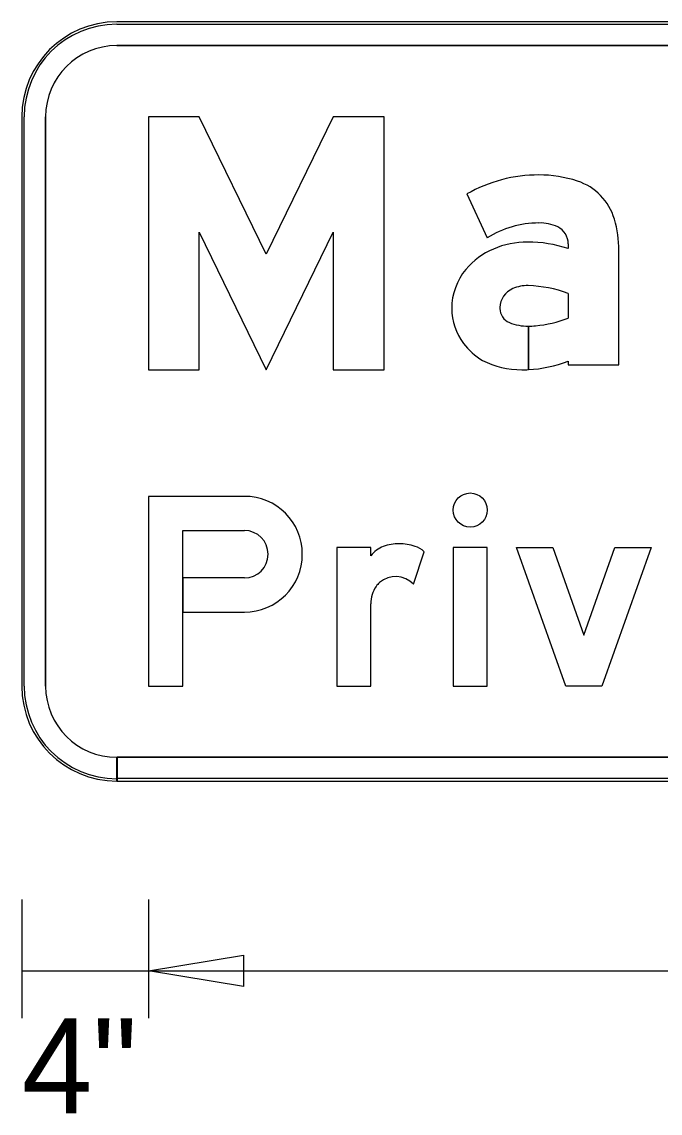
# Model space of a CAD drawing. Extents: x 764 to 1076, y -284 to -242.
# Drawn here: x 975.955 to 977.636, y -249.422 to -246.547 of the extents above; entities that cross this region are included whole.
import ezdxf

# ---------------------------------------------------------------- set-up
doc = ezdxf.new("R2010")
doc.units = 0
for name, color, linetype in [('GSBWFill', 7, 'Continuous'), ('GSColorFill', 7, 'Continuous'), ('GSDims', 7, 'Continuous'), ('GSOutline', 7, 'Continuous')]:
    doc.layers.add(name, color=color, linetype=linetype)

msp = doc.modelspace()

# ---------------------------------------------------------------- linework, layer by layer
at = {"layer": 'GSBWFill'}
for p, q in [((983.7054, -246.5471), (976.2054, -246.5471)), ((976.2054, -246.6096), (983.7054, -246.6096)), ((975.9554, -246.7971), (975.9554, -248.2971)), ((976.0179, -248.2971), (976.0179, -246.7971)), ((976.3788, -247.8871), (976.5413, -247.8871)), ((976.9862, -248.0289), (977.0142, -247.9429)), ((977.0142, -247.9429), (977.0142, -247.9429)), ((976.2054, -248.5471), (976.2054, -248.4846)), ((983.7054, -248.4846), (976.2061, -248.4846)), ((976.2061, -248.4846), (976.2061, -248.5471)), ((976.2061, -248.5471), (983.7054, -248.5471))]:
    msp.add_line(p, q, dxfattribs=at)
for points in [[(976.7754, -247.1013), (976.7754, -247.4637), (976.9088, -247.4637), (976.9088, -246.7971), (976.7754, -246.7971), (976.5988, -247.1595), (976.4221, -246.7971), (976.2888, -246.7971), (976.2888, -247.4637), (976.4221, -247.4637), (976.4221, -247.1013), (976.5988, -247.4637)], [(977.1808, -248.2971), (977.1808, -247.9321), (977.0908, -247.9321), (977.0908, -248.2971)], [(977.2573, -247.9321), (977.3529, -247.9321), (977.4348, -248.1627), (977.5168, -247.9321), (977.6123, -247.9321), (977.4826, -248.2971), (977.3871, -248.2971)]]:
    msp.add_lwpolyline(points, close=True, dxfattribs=at)
for points in [[(977.1272, -247.0005), (977.1807, -247.116)], [(977.3938, -247.1323), (977.3938, -247.1445)], [(977.3938, -247.4411), (977.3938, -247.4504), (977.5271, -247.4504), (977.5271, -247.1496)], [(977.3938, -247.2626), (977.3938, -247.3273)], [(977.2888, -247.4633), (977.2888, -247.3489)], [(977.2888, -247.3489), (977.2888, -247.4633)], [(976.5413, -247.7971), (976.2888, -247.7971), (976.2888, -248.2971), (976.3788, -248.2971), (976.3788, -247.8871)], [(976.8742, -247.9535), (976.8742, -247.9321), (976.7842, -247.9321), (976.7842, -248.2971), (976.8742, -248.2971), (976.8742, -248.0799)], [(976.5413, -248.0121), (976.3788, -248.0121), (976.3788, -248.1021), (976.5413, -248.1021)]]:
    msp.add_lwpolyline(points, dxfattribs=at)
for centre, radius, start, end in [((976.2054, -246.7971), 0.25, 90, 180), ((976.2054, -246.7971), 0.1875, 90, 180), ((976.2054, -248.2971), 0.25, 180, 270), ((976.2054, -248.2971), 0.1875, 180, 270)]:
    msp.add_arc(centre, radius, start, end, dxfattribs=at)
for centre, major_axis, ratio, start_param, end_param in [((977.3163, -247.3325), (0, 0.3821), 0.999993, 0, 0.517719), ((977.3163, -247.2767), (0, 0.3263), 0.999993, 5.96613, 6.283185), ((977.3713, -247.1092), (0, 0.15), 0.999993, 4.997165, 5.96613), ((977.3163, -247.3325), (0, 0.2555), 0.999993, 0, 0.559495), ((977.3211, -247.178), (0, 0.101), 0.999993, 5.822746, 6.330435), ((977.2333, -247.1496), (0, 0.2938), 0.999993, 4.712389, 4.997165), ((977.3438, -247.1323), (0, 0.05), 0.999993, 4.712389, 5.822746), ((977.2868, -247.3557), (0, 0.2286), 0.999993, 0, 0.404512), ((977.2868, -247.4637), (0, 0.3366), 0.999993, 5.959871, 6.283185), ((977.2712, -247.3217), (0, 0.1912), 0.999993, 0.399285, 0.87593), ((977.2477, -247.3021), (0, 0.1606), 0.999993, 0.87593, 1.570796), ((977.2704, -247.3019), (0, 0.0567), 0.999993, 0.408547, 1.530785), ((977.2862, -247.3384), (0, 0.0964), 0.999993, 6.259455, 6.691732), ((977.2792, -247.5697), (0, 0.3278), 0.999993, 5.926185, 6.254823), ((977.2406, -247.3021), (0, 0.1535), 0.999993, 1.570796, 2.21394), ((977.2741, -247.3021), (0, 0.0604), 0.999993, 1.530785, 1.570796), ((977.2538, -247.3021), (0, 0.04), 0.999993, 1.570796, 2.757027), ((977.281, -247.0406), (0, 0.3082), 0.999993, 3.228562, 3.516221), ((977.2888, -247.2156), (0, 0.1333), 0.999993, 2.757027, 3.141593), ((977.2888, -247.2156), (0, 0.1333), 0.999993, 3.141843, 3.28451), ((977.2542, -247.2919), (0, 0.1705), 0.999993, 2.21394, 2.611125), ((977.2717, -247.2343), (0, 0.2294), 0.999993, 2.672443, 3.141593), ((977.2717, -247.1234), (0, 0.3403), 0.999993, 3.192057, 3.508644), ((977.2717, -247.1234), (0, 0.3403), 0.999993, 3.141593, 3.191959), ((976.5413, -247.9496), (0, 0.1525), 0.999998, 3.141593, 6.283185), ((976.5413, -247.9496), (0, 0.0625), 0.999998, 3.141593, 6.283185), ((976.9403, -248.0073), (0, 0.0852), 0.999991, 0.405268, 0.888298), ((976.9486, -248.0521), (0, 0.13), 0.999991, 5.955439, 6.610932), ((976.9735, -247.9854), (0, 0.0589), 0.999991, 5.519323, 5.990814), ((976.9297, -248.062), (0, 0.05), 0.999991, 0.71579, 0.982393), ((976.9391, -248.0729), (0, 0.0644), 0.999991, 5.464387, 6.998975), ((976.9565, -248.0799), (0, 0.0822), 0.999991, 0.982393, 1.570796)]:
    msp.add_ellipse(centre, major_axis=major_axis, ratio=ratio, start_param=start_param, end_param=end_param, dxfattribs=at)
msp.add_ellipse((977.1358, -247.8333), major_axis=(0, 0.045), ratio=0.999987, dxfattribs=at)
at = {"layer": 'GSColorFill'}
for p, q in [((983.7054, -246.5471), (976.2054, -246.5471)), ((983.7054, -246.5471), (976.2054, -246.5471)), ((983.7054, -246.5471), (976.2054, -246.5471)), ((976.2054, -246.5533), (983.7054, -246.5533)), ((976.2054, -246.6096), (983.7054, -246.6096)), ((975.9554, -246.7971), (975.9554, -248.2971)), ((975.9554, -246.7971), (975.9554, -248.2971)), ((975.9554, -246.7971), (975.9554, -248.2971)), ((975.9617, -248.2971), (975.9617, -246.7971)), ((976.0179, -248.2971), (976.0179, -246.7971)), ((976.3788, -247.8871), (976.5413, -247.8871)), ((976.9862, -248.0289), (977.0142, -247.9429)), ((977.0142, -247.9429), (977.0142, -247.9429)), ((976.2054, -248.5471), (976.2054, -248.4846)), ((983.7054, -248.4846), (976.2061, -248.4846)), ((976.2061, -248.4846), (976.2061, -248.5471)), ((976.2054, -248.5471), (976.2054, -248.5408)), ((983.7054, -248.5408), (976.2055, -248.5408)), ((976.2055, -248.5408), (976.2055, -248.5471)), ((976.2054, -248.5471), (983.7054, -248.5471)), ((976.2055, -248.5471), (983.7054, -248.5471)), ((976.2061, -248.5471), (983.7054, -248.5471))]:
    msp.add_line(p, q, dxfattribs=at)
for points in [[(976.7754, -247.1013), (976.7754, -247.4637), (976.9088, -247.4637), (976.9088, -246.7971), (976.7754, -246.7971), (976.5988, -247.1595), (976.4221, -246.7971), (976.2888, -246.7971), (976.2888, -247.4637), (976.4221, -247.4637), (976.4221, -247.1013), (976.5988, -247.4637)], [(977.1808, -248.2971), (977.1808, -247.9321), (977.0908, -247.9321), (977.0908, -248.2971)], [(977.2573, -247.9321), (977.3529, -247.9321), (977.4348, -248.1627), (977.5168, -247.9321), (977.6123, -247.9321), (977.4826, -248.2971), (977.3871, -248.2971)]]:
    msp.add_lwpolyline(points, close=True, dxfattribs=at)
for points in [[(977.1272, -247.0005), (977.1807, -247.116)], [(977.3938, -247.1323), (977.3938, -247.1445)], [(977.3938, -247.4411), (977.3938, -247.4504), (977.5271, -247.4504), (977.5271, -247.1496)], [(977.3938, -247.2626), (977.3938, -247.3273)], [(977.2888, -247.4633), (977.2888, -247.3489)], [(977.2888, -247.3489), (977.2888, -247.4633)], [(976.5413, -247.7971), (976.2888, -247.7971), (976.2888, -248.2971), (976.3788, -248.2971), (976.3788, -247.8871)], [(976.8742, -247.9535), (976.8742, -247.9321), (976.7842, -247.9321), (976.7842, -248.2971), (976.8742, -248.2971), (976.8742, -248.0799)], [(976.5413, -248.0121), (976.3788, -248.0121), (976.3788, -248.1021), (976.5413, -248.1021)]]:
    msp.add_lwpolyline(points, dxfattribs=at)
for centre, radius, start, end in [((976.2054, -246.7971), 0.25, 90, 180), ((976.2054, -246.7971), 0.25, 90, 180), ((976.2054, -246.7971), 0.25, 90, 180), ((976.2054, -246.7971), 0.2438, 90, 180), ((976.2054, -246.7971), 0.1875, 90, 180), ((976.2054, -248.2971), 0.25, 180, 270), ((976.2054, -248.2971), 0.25, 180, 270), ((976.2054, -248.2971), 0.25, 180, 270), ((976.2054, -248.2971), 0.2438, 180, 270), ((976.2054, -248.2971), 0.1875, 180, 270)]:
    msp.add_arc(centre, radius, start, end, dxfattribs=at)
for centre, major_axis, ratio, start_param, end_param in [((977.3163, -247.3325), (0, 0.3821), 0.999993, 0, 0.517719), ((977.3163, -247.2767), (0, 0.3263), 0.999993, 5.96613, 6.283185), ((977.3713, -247.1092), (0, 0.15), 0.999993, 4.997165, 5.96613), ((977.3163, -247.3325), (0, 0.2555), 0.999993, 0, 0.559495), ((977.3211, -247.178), (0, 0.101), 0.999993, 5.822746, 6.330435), ((977.2333, -247.1496), (0, 0.2938), 0.999993, 4.712389, 4.997165), ((977.3438, -247.1323), (0, 0.05), 0.999993, 4.712389, 5.822746), ((977.2868, -247.3557), (0, 0.2286), 0.999993, 0, 0.404512), ((977.2868, -247.4637), (0, 0.3366), 0.999993, 5.959871, 6.283185), ((977.2712, -247.3217), (0, 0.1912), 0.999993, 0.399285, 0.87593), ((977.2477, -247.3021), (0, 0.1606), 0.999993, 0.87593, 1.570796), ((977.2704, -247.3019), (0, 0.0567), 0.999993, 0.408547, 1.530785), ((977.2862, -247.3384), (0, 0.0964), 0.999993, 6.259455, 6.691732), ((977.2792, -247.5697), (0, 0.3278), 0.999993, 5.926185, 6.254823), ((977.2406, -247.3021), (0, 0.1535), 0.999993, 1.570796, 2.21394), ((977.2741, -247.3021), (0, 0.0604), 0.999993, 1.530785, 1.570796), ((977.2538, -247.3021), (0, 0.04), 0.999993, 1.570796, 2.757027), ((977.281, -247.0406), (0, 0.3082), 0.999993, 3.228562, 3.516221), ((977.2888, -247.2156), (0, 0.1333), 0.999993, 2.757027, 3.141593), ((977.2888, -247.2156), (0, 0.1333), 0.999993, 3.141843, 3.28451), ((977.2542, -247.2919), (0, 0.1705), 0.999993, 2.21394, 2.611125), ((977.2717, -247.2343), (0, 0.2294), 0.999993, 2.672443, 3.141593), ((977.2717, -247.1234), (0, 0.3403), 0.999993, 3.192057, 3.508644), ((977.2717, -247.1234), (0, 0.3403), 0.999993, 3.141593, 3.191959), ((976.5413, -247.9496), (0, 0.1525), 0.999998, 3.141593, 6.283185), ((976.5413, -247.9496), (0, 0.0625), 0.999998, 3.141593, 6.283185), ((976.9403, -248.0073), (0, 0.0852), 0.999991, 0.405268, 0.888298), ((976.9486, -248.0521), (0, 0.13), 0.999991, 5.955439, 6.610932), ((976.9735, -247.9854), (0, 0.0589), 0.999991, 5.519323, 5.990814), ((976.9297, -248.062), (0, 0.05), 0.999991, 0.71579, 0.982393), ((976.9391, -248.0729), (0, 0.0644), 0.999991, 5.464387, 6.998975), ((976.9565, -248.0799), (0, 0.0822), 0.999991, 0.982393, 1.570796)]:
    msp.add_ellipse(centre, major_axis=major_axis, ratio=ratio, start_param=start_param, end_param=end_param, dxfattribs=at)
msp.add_ellipse((977.1358, -247.8333), major_axis=(0, 0.045), ratio=0.999987, dxfattribs=at)
at = {"layer": 'GSDims'}
for p, q in [((975.9554, -248.8596), (975.9554, -249.1721)), ((975.9554, -248.8596), (975.9554, -249.1721)), ((976.2888, -248.8596), (976.2888, -249.1721)), ((976.2888, -248.8596), (976.2888, -249.1721)), ((975.9554, -249.0471), (976.2888, -249.0471)), ((976.2888, -249.0471), (983.6221, -249.0471))]:
    msp.add_line(p, q, dxfattribs=at)
msp.add_lwpolyline([(976.2888, -249.0471), (976.5388, -249.0054), (976.5388, -249.0887)], close=True, dxfattribs=at)
at = {"layer": 'GSOutline'}
for p, q in [((983.7054, -246.5471), (976.2054, -246.5471)), ((983.7054, -246.6096), (976.2054, -246.6096)), ((975.9554, -246.7971), (975.9554, -248.2971)), ((976.0179, -246.7971), (976.0179, -248.2971)), ((976.3788, -247.8871), (976.5413, -247.8871)), ((976.9862, -248.0289), (977.0142, -247.9429)), ((977.0142, -247.9429), (977.0142, -247.9429)), ((976.3788, -248.1021), (976.5413, -248.1021)), ((976.2054, -248.4846), (983.7054, -248.4846)), ((976.2054, -248.5471), (983.7054, -248.5471))]:
    msp.add_line(p, q, dxfattribs=at)
for points in [[(976.7754, -247.1013), (976.7754, -247.4637), (976.9088, -247.4637), (976.9088, -246.7971), (976.7754, -246.7971), (976.5988, -247.1595), (976.4221, -246.7971), (976.2888, -246.7971), (976.2888, -247.4637), (976.4221, -247.4637), (976.4221, -247.1013), (976.5988, -247.4637)], [(977.1808, -248.2971), (977.1808, -247.9321), (977.0908, -247.9321), (977.0908, -248.2971)], [(977.2573, -247.9321), (977.3529, -247.9321), (977.4348, -248.1627), (977.5168, -247.9321), (977.6123, -247.9321), (977.4826, -248.2971), (977.3871, -248.2971)]]:
    msp.add_lwpolyline(points, close=True, dxfattribs=at)
for points in [[(977.1272, -247.0005), (977.1807, -247.116)], [(977.3938, -247.1323), (977.3938, -247.1445)], [(977.3938, -247.4411), (977.3938, -247.4504), (977.5271, -247.4504), (977.5271, -247.1496)], [(977.3938, -247.2626), (977.3938, -247.3273)], [(977.2888, -247.4633), (977.2888, -247.3489)], [(977.2888, -247.3489), (977.2888, -247.4633)], [(976.5413, -247.7971), (976.2888, -247.7971), (976.2888, -248.2971), (976.3788, -248.2971), (976.3788, -248.1021)], [(976.5413, -248.0121), (976.3788, -248.0121), (976.3788, -247.8871)], [(976.8742, -247.9535), (976.8742, -247.9321), (976.7842, -247.9321), (976.7842, -248.2971), (976.8742, -248.2971), (976.8742, -248.0799)]]:
    msp.add_lwpolyline(points, dxfattribs=at)
for centre, radius, start, end in [((976.2054, -246.7971), 0.25, 90, 180), ((976.2054, -246.7971), 0.1875, 90, 180), ((976.2054, -248.2971), 0.25, 180, 270), ((976.2054, -248.2971), 0.1875, 180, 270)]:
    msp.add_arc(centre, radius, start, end, dxfattribs=at)
for centre, major_axis, ratio, start_param, end_param in [((977.3163, -247.3325), (0, 0.3821), 0.999993, 0, 0.517719), ((977.3163, -247.2767), (0, 0.3263), 0.999993, 5.96613, 6.283185), ((977.3713, -247.1092), (0, 0.15), 0.999993, 4.997165, 5.96613), ((977.3163, -247.3325), (0, 0.2555), 0.999993, 0, 0.559495), ((977.3211, -247.178), (0, 0.101), 0.999993, 5.822746, 6.330435), ((977.2333, -247.1496), (0, 0.2938), 0.999993, 4.712389, 4.997165), ((977.3438, -247.1323), (0, 0.05), 0.999993, 4.712389, 5.822746), ((977.2868, -247.3557), (0, 0.2286), 0.999993, 0, 0.404512), ((977.2868, -247.4637), (0, 0.3366), 0.999993, 5.959871, 6.283185), ((977.2712, -247.3217), (0, 0.1912), 0.999993, 0.399285, 0.87593), ((977.2477, -247.3021), (0, 0.1606), 0.999993, 0.87593, 1.570796), ((977.2704, -247.3019), (0, 0.0567), 0.999993, 0.408547, 1.530785), ((977.2862, -247.3384), (0, 0.0964), 0.999993, 6.259455, 6.691732), ((977.2792, -247.5697), (0, 0.3278), 0.999993, 5.926185, 6.254823), ((977.2406, -247.3021), (0, 0.1535), 0.999993, 1.570796, 2.21394), ((977.2741, -247.3021), (0, 0.0604), 0.999993, 1.530785, 1.570796), ((977.2538, -247.3021), (0, 0.04), 0.999993, 1.570796, 2.757027), ((977.281, -247.0406), (0, 0.3082), 0.999993, 3.228562, 3.516221), ((977.2888, -247.2156), (0, 0.1333), 0.999993, 2.757027, 3.141593), ((977.2888, -247.2156), (0, 0.1333), 0.999993, 3.141843, 3.28451), ((977.2542, -247.2919), (0, 0.1705), 0.999993, 2.21394, 2.611125), ((977.2717, -247.2343), (0, 0.2294), 0.999993, 2.672443, 3.141593), ((977.2717, -247.1234), (0, 0.3403), 0.999993, 3.192057, 3.508644), ((977.2717, -247.1234), (0, 0.3403), 0.999993, 3.141593, 3.191959), ((976.5413, -247.9496), (0, 0.1525), 0.999998, 3.141593, 6.283185), ((976.5413, -247.9496), (0, 0.0625), 0.999998, 3.141593, 6.283185), ((976.9403, -248.0073), (0, 0.0852), 0.999991, 0.405268, 0.888298), ((976.9486, -248.0521), (0, 0.13), 0.999991, 5.955439, 6.610932), ((976.9735, -247.9854), (0, 0.0589), 0.999991, 5.519323, 5.990814), ((976.9297, -248.062), (0, 0.05), 0.999991, 0.71579, 0.982393), ((976.9391, -248.0729), (0, 0.0644), 0.999991, 5.464387, 6.998975), ((976.9565, -248.0799), (0, 0.0822), 0.999991, 0.982393, 1.570796)]:
    msp.add_ellipse(centre, major_axis=major_axis, ratio=ratio, start_param=start_param, end_param=end_param, dxfattribs=at)
msp.add_ellipse((977.1358, -247.8333), major_axis=(0, 0.045), ratio=0.999987, dxfattribs=at)

# ---------------------------------------------------------------- texts
at = {"layer": 'GSDims'}
msp.add_text('4"', height=0.25, dxfattribs=at).set_placement((975.9554, -249.4221))

doc.saveas('drawing.dxf')
